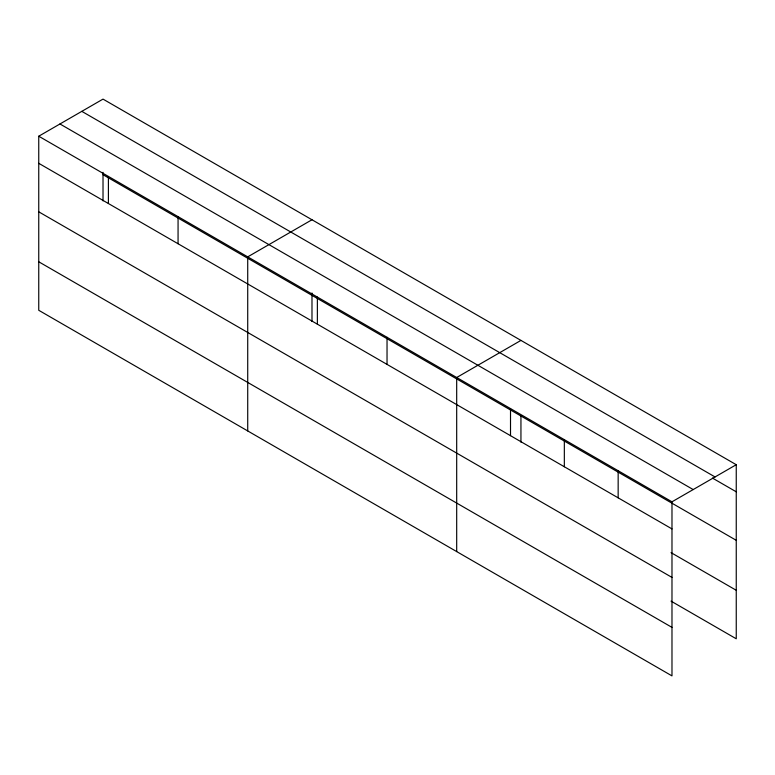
<?xml version="1.0" encoding="UTF-8"?>
<svg xmlns="http://www.w3.org/2000/svg" width="775" height="775" viewBox="0 0 775 775"><rect width="100%" height="100%" fill="white"/><g stroke="black" fill="none" stroke-linecap="round" stroke-linejoin="round"><path stroke-width="1.16" d="M311.986 292.998L311.986 321.538M671.983 577.414L671.983 501.812L38.75 136.216L38.75 310.291L671.983 675.887L671.983 577.414L38.75 211.817M671.043 601.129L736.25 638.784L736.25 464.709L103.017 99.113L38.75 136.216M311.986 219.761L247.719 256.864L247.719 430.929M520.945 340.409L456.688 377.512L456.688 551.577M671.983 501.812L736.25 464.709M81.811 111.358L715.044 476.954M712.438 478.059L736.25 491.805M59.956 123.971L693.189 489.567M103.017 174.714L736.25 540.311M38.75 163.312L671.983 528.908M671.043 552.633L736.25 590.279M38.75 261.785L671.983 627.382M618.159 470.735L618.159 497.831M564.336 439.667L564.336 466.763M520.945 416.01L520.945 442.186M510.512 408.59L510.512 435.686M387.035 337.299L387.035 364.395M317.372 297.077L317.372 324.173M178.066 216.651L178.066 243.747M108.403 176.438L108.403 203.525M103.017 172.35L103.017 200.89"/></g></svg>
